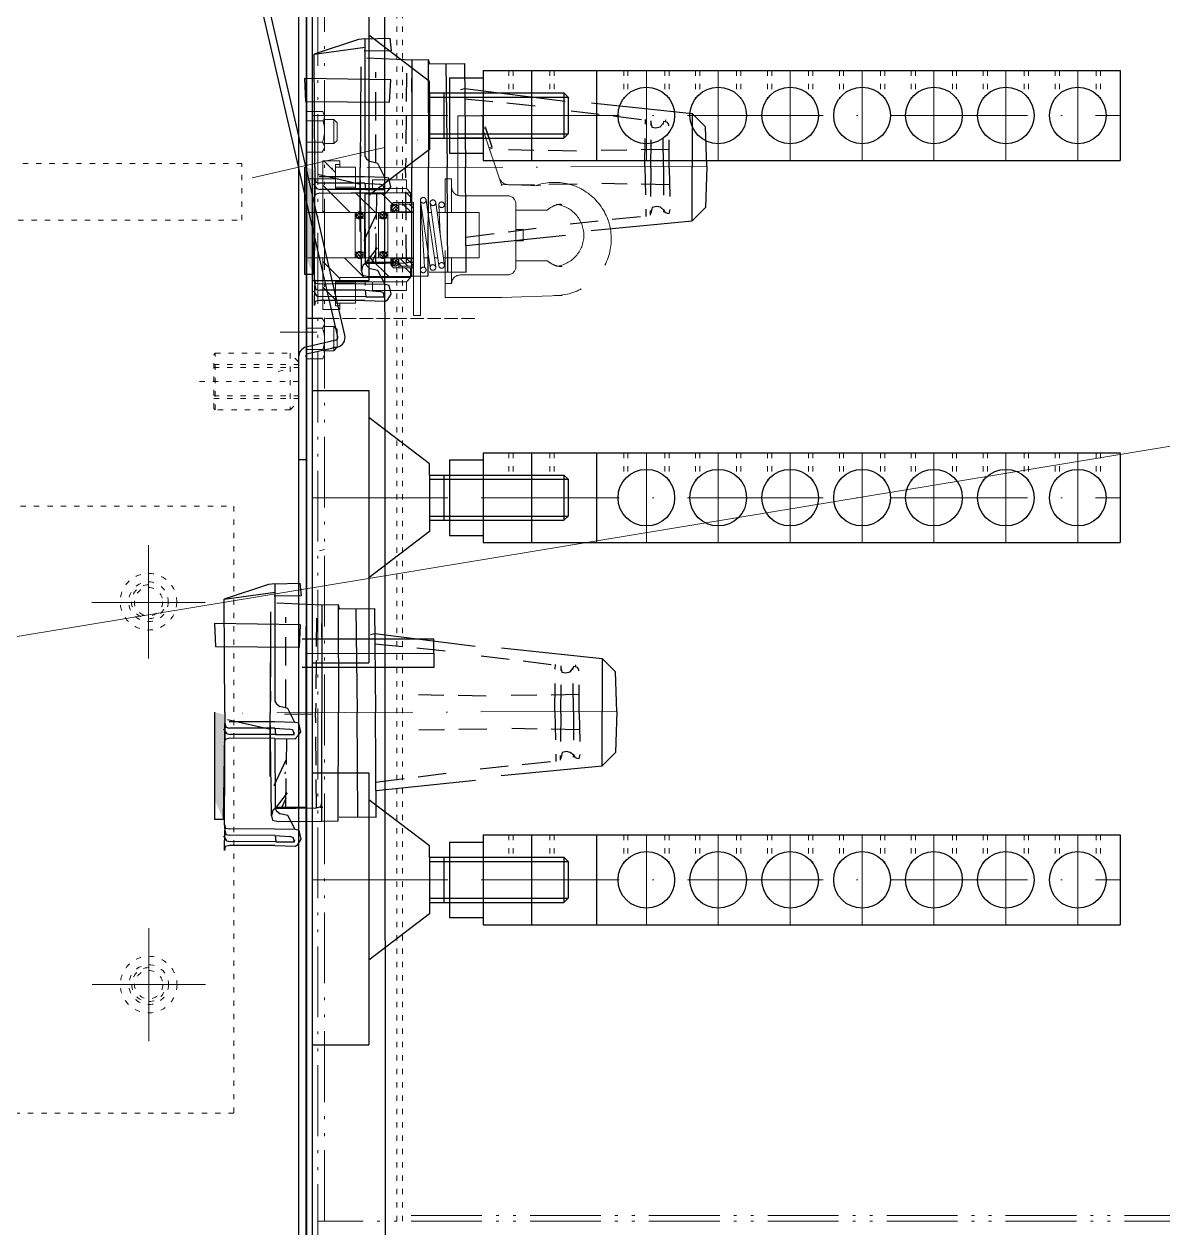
# Model space of a CAD drawing. Header units: millimetres. Extents: x 13152 to 35294, y -6229 to 14001.
# Drawn here: x 30515.6 to 30918, y 11516.2 to 11941.4 of the extents above; entities that cross this region are included whole.
import ezdxf

# ---------------------------------------------------------------- set-up
doc = ezdxf.new("R2010")
doc.units = ezdxf.units.MM
doc.header["$LTSCALE"] = 4
for name, pattern in [('5 双点画线', [10.5, 6.25, -1.25, 0.25, -1.25, 0.25, -1.25]), ('ACAD_ISO02W100', [15, 12, -3]), ('ACAD_ISO03W100', [1.18, 0.47, -0.71]), ('ACAD_ISO10W100', [18, 12, -3, 0, -3]), ('DASHED', [0.75, 0.5, -0.25])]:
    doc.linetypes.add(name, pattern=pattern)
for name, color, linetype in [('1', 12, 'Continuous'), ('10', 1, 'Continuous'), ('4虚线层', 6, 'DASHED'), ('器身绝缘0', 4, 'Continuous')]:
    doc.layers.add(name, color=color, linetype=linetype)
doc.layers.add('标注、文本', color=3, linetype='Continuous', lineweight=25)
doc.layers.add('铁心', color=3, linetype='Continuous', lineweight=0)
pattern_1 = [(135, (75926.2069, -165104.8281), (0.56126601, 0.56126601), []), (45, (75926.2069, -165104.8281), (1.68379802, 0.56126601), [1.984375, -1.190625])]

# ---------------------------------------------------------------- blocks, each defined once
blk = doc.blocks.new('5354650')
at = {"layer": '4虚线层', "ltscale": 5}
h = blk.add_hatch(color=256, dxfattribs=at)
h.dxf.hatch_style = 2
h.paths.add_polyline_path([(26822.77, -1880.58), (26822.82, -1911.91), (26826.27, -1912.71)])
h = blk.add_hatch(color=256, dxfattribs=at)
h.dxf.hatch_style = 2
h.paths.add_polyline_path([(26822.77, -1880.58), (26826.22, -1881.38), (26826.27, -1912.71)])
at = {"layer": '标注、文本'}
h = blk.add_hatch(color=256, dxfattribs=at)
h.dxf.hatch_style = 2
h.paths.add_polyline_path([(26822.82, -1911.91), (26826.27, -1912.71), (26825.69, -1918.4)])
at = {"layer": '4虚线层', "ltscale": 5}
for points in [[(26847.88, -1879.09), (26847.98, -1847.07)], [(26842.5, -1858.18), (26842.4, -1880.74)], [(26916.92, -1860.8), (26945.22, -1864.42)], [(26945.06, -1865.11), (26945.43, -1866.65), (26946.82, -1866.97), (26948.36, -1866.6), (26949.37, -1865.38)], [(26950.22, -1864.84), (26949.53, -1864.68), (26949.37, -1865.38)], [(26951.55, -1881.18), (26951.45, -1865.85), (26950.91, -1865), (26950.22, -1864.84)], [(26918.73, -1875.05), (26894.79, -1874.63)], [(26951.6, -1874.63), (26927.51, -1874.9)], [(26918.94, -1886.76), (26894.85, -1887.02)], [(26951.66, -1887.03), (26927.72, -1886.6)], [(26846.28, -1914.41), (26844.04, -1914.62), (26847.82, -1914.04), (26848.25, -1890.1)], [(26949.58, -1896.02), (26948.36, -1895.01), (26946.97, -1894.69), (26945.43, -1895.06), (26944.95, -1897.13)], [(26949.58, -1896.02), (26950.11, -1896.87), (26950.8, -1897.03)], [(26950.8, -1897.03), (26951.5, -1897.19), (26951.82, -1895.8)], [(26916.44, -1900.75), (26944.79, -1897.82)]]:
    blk.add_lwpolyline(points, dxfattribs=at)
for points in [[(26858.84, -1847.39), (26858.84, -1847.39), (26858.41, -1880.79), (26858.41, -1880.79)], [(26860.59, -1849.25), (26860.59, -1849.25), (26860.64, -1880.58), (26860.64, -1880.58)], [(26879.32, -1856.49), (26879.32, -1856.49), (26907.77, -1859.41), (26907.77, -1859.41)], [(26942.93, -1880.64), (26942.93, -1880.64), (26943.15, -1863.94), (26943.15, -1863.94)], [(26945.01, -1881.12), (26945.01, -1881.12), (26945.22, -1864.42), (26945.22, -1864.42)], [(26949.48, -1880.7), (26949.48, -1880.7), (26949.37, -1865.38), (26949.37, -1865.38)], [(26950.22, -1864.84), (26950.22, -1864.84), (26950.38, -1864.15), (26950.38, -1864.15)], [(26858.67, -1914.36), (26858.67, -1914.36), (26858.41, -1880.79), (26858.41, -1880.79)], [(26942.93, -1880.64), (26942.93, -1880.64), (26943.25, -1898.2), (26943.25, -1898.2)], [(26945.01, -1881.12), (26945.01, -1881.12), (26944.79, -1897.82), (26944.79, -1897.82)], [(26949.48, -1880.7), (26949.48, -1880.7), (26949.42, -1896.71), (26949.42, -1896.71)], [(26951.55, -1881.18), (26951.55, -1881.18), (26951.82, -1895.8), (26951.82, -1895.8)], [(26843.72, -1906.54), (26843.72, -1906.54), (26848.03, -1897.34), (26848.03, -1897.34)], [(26847.61, -1902.34), (26847.61, -1902.34), (26847.77, -1901.65), (26847.77, -1901.65)], [(26879.68, -1905.37), (26879.68, -1905.37), (26908.2, -1901.76), (26908.2, -1901.76)], [(26848.24, -1909.04), (26848.24, -1909.04), (26844.04, -1914.62), (26844.04, -1914.62)], [(26847.77, -1911.11), (26847.77, -1911.11), (26846.28, -1914.41), (26846.28, -1914.41)], [(26842.71, -1917.23), (26842.71, -1917.23), (26842.87, -1916.54), (26842.87, -1916.54)], [(26844.89, -1914.09), (26844.89, -1914.09), (26860.9, -1914.15), (26860.9, -1914.15)]]:
    blk.add_open_spline(points, degree=3, dxfattribs=at)
at = {"layer": '标注、文本', "color": 1, "linetype": 'ACAD_ISO10W100', "lineweight": 18}
blk.add_line((26964.8, -1880.59), (26822.77, -1880.88), dxfattribs=at)
at = {"layer": '标注、文本'}
for points in [[(26844.16, -1835.26), (26841.92, -1835.47), (26826.18, -1840.58)], [(26844.16, -1835.26), (26852.93, -1835.1), (26853.36, -1839.57), (26843.89, -1839.57)], [(26844.16, -1835.26), (26844.05, -1876.75), (26844.58, -1877.6), (26845.8, -1878.61)], [(26826.38, -1880.68), (26826.18, -1840.58), (26844.21, -1838.18)], [(26844.79, -1841.96), (26860.65, -1842.71), (26866.5, -1842.6), (26866.49, -1880.48)], [(26866.5, -1842.6), (26866.87, -1844.14), (26879.26, -1844.09), (26879.58, -1880.58)], [(26872.72, -1844.04), (26873.04, -1880.53)], [(26877.88, -1853.24), (26879.42, -1852.87), (26914.8, -1857.39)], [(26924.1, -1858.09), (26959.64, -1861.92), (26959.64, -1880.86)], [(26964.8, -1880.59), (26964.37, -1866.65), (26959.64, -1861.92)], [(26851.07, -1884.2), (26848.57, -1879.25), (26845.8, -1878.61)], [(26826.38, -1880.68), (26825.69, -1918.4), (26822.76, -1918.45), (26822.77, -1880.58)], [(26826.38, -1880.68), (26826.06, -1919.94), (26826.43, -1921.48), (26827.82, -1921.8)], [(26844.89, -1914.09), (26843.19, -1915.16), (26842.71, -1917.23), (26843.08, -1918.77), (26845.16, -1919.25), (26860.48, -1919.15), (26866.33, -1919.04), (26866.49, -1880.48)], [(26843.94, -1889.84), (26844.04, -1914.62), (26858.67, -1914.36), (26860.21, -1913.99), (26860.53, -1912.6), (26860.64, -1880.58)], [(26866.65, -1917.66), (26879.73, -1917.77), (26879.58, -1880.58)], [(26923.89, -1903.19), (26959.63, -1899.79), (26959.64, -1880.86)], [(26964.8, -1880.59), (26964.37, -1895.06), (26959.63, -1899.79)], [(26825.8, -1886.38), (26826.86, -1888.08), (26828.25, -1888.4)], [(26826.28, -1884.3), (26826.65, -1885.84), (26828.03, -1886.16)], [(26844.04, -1886.22), (26844.26, -1888.45)], [(26844.04, -1886.22), (26844.26, -1888.45)], [(26850.8, -1888.51), (26850.43, -1886.96), (26849.04, -1886.64)], [(26853.19, -1887.6), (26852.82, -1886.06), (26852.45, -1884.52), (26851.07, -1884.2)], [(26851.17, -1890.05), (26852.18, -1888.83), (26853.19, -1887.6)], [(26827.93, -1889.78), (26826.38, -1890.15), (26826.06, -1891.54)], [(26843.94, -1889.84), (26844.04, -1914.62), (26844.57, -1915.48), (26845.8, -1916.49)], [(26843.94, -1889.84), (26851.17, -1890.05)], [(26879.74, -1908.3), (26914.79, -1904.74)], [(26851.06, -1922.07), (26848.56, -1917.12), (26845.8, -1916.49)], [(26826.06, -1919.94), (26826.27, -1922.18), (26826.65, -1923.72), (26828.03, -1924.04)], [(26825.8, -1924.25), (26826.86, -1925.95), (26828.24, -1926.27)], [(26826.06, -1929.41), (26826.27, -1922.18)], [(26850.8, -1926.38), (26850.42, -1924.84), (26849.04, -1924.52)], [(26853.19, -1925.48), (26852.82, -1923.93), (26852.45, -1922.39), (26851.06, -1922.07)], [(26851.17, -1927.92), (26852.02, -1927.39), (26853.19, -1925.48)], [(26827.92, -1927.66), (26826.38, -1928.03), (26826.06, -1929.41)], [(26843.93, -1927.71), (26851.17, -1927.92)]]:
    blk.add_lwpolyline(points, dxfattribs=at)
blk.add_lwpolyline([(26823.04, -1857.33), (26852.82, -1857.65), (26853.2, -1849.73), (26822.72, -1849.25)], close=True, dxfattribs=at)
for points in [[(26842.61, -1845.1), (26842.61, -1845.1), (26842.4, -1880.74), (26842.4, -1880.74)], [(26860.65, -1842.71), (26860.65, -1842.71), (26860.64, -1880.58), (26860.64, -1880.58)], [(26827.29, -1883.08), (26827.29, -1883.08), (26842.5, -1886.59), (26842.5, -1886.59)], [(26842.29, -1903.29), (26842.29, -1903.29), (26842.4, -1880.74), (26842.4, -1880.74)], [(26842.71, -1917.23), (26842.71, -1917.23), (26842.4, -1880.74), (26842.4, -1880.74)], [(26860.48, -1919.15), (26860.48, -1919.15), (26860.64, -1880.58), (26860.64, -1880.58)], [(26873.19, -1917.71), (26873.19, -1917.71), (26873.04, -1880.53), (26873.04, -1880.53)], [(26843.83, -1883.98), (26843.83, -1883.98), (26827.82, -1883.93), (26827.82, -1883.93)], [(26844.04, -1886.22), (26844.04, -1886.22), (26828.03, -1886.16), (26828.03, -1886.16)], [(26851.07, -1884.2), (26851.07, -1884.2), (26843.83, -1883.98), (26843.83, -1883.98)], [(26844.04, -1886.22), (26844.04, -1886.22), (26849.04, -1886.64), (26849.04, -1886.64)], [(26850.8, -1888.51), (26850.8, -1888.51), (26850.96, -1887.81), (26850.96, -1887.81)], [(26843.94, -1889.84), (26843.94, -1889.84), (26827.93, -1889.78), (26827.93, -1889.78)], [(26844.26, -1888.45), (26844.26, -1888.45), (26828.25, -1888.4), (26828.25, -1888.4)], [(26844.26, -1888.45), (26844.26, -1888.45), (26850.8, -1888.51), (26850.8, -1888.51)], [(26843.83, -1921.86), (26843.83, -1921.86), (26827.82, -1921.8), (26827.82, -1921.8)], [(26851.06, -1922.07), (26851.06, -1922.07), (26843.83, -1921.86), (26843.83, -1921.86)], [(26844.04, -1924.09), (26844.04, -1924.09), (26828.03, -1924.04), (26828.03, -1924.04)], [(26844.04, -1924.09), (26844.04, -1924.09), (26844.25, -1926.33), (26844.25, -1926.33)], [(26844.04, -1924.09), (26844.04, -1924.09), (26849.04, -1924.52), (26849.04, -1924.52)], [(26850.8, -1926.38), (26850.8, -1926.38), (26850.96, -1925.69), (26850.96, -1925.69)], [(26843.93, -1927.71), (26843.93, -1927.71), (26827.92, -1927.66), (26827.92, -1927.66)], [(26844.25, -1926.33), (26844.25, -1926.33), (26828.24, -1926.27), (26828.24, -1926.27)], [(26844.25, -1926.33), (26844.25, -1926.33), (26850.8, -1926.38), (26850.8, -1926.38)]]:
    blk.add_open_spline(points, degree=3, dxfattribs=at)
blk = doc.blocks.new('m123')
at = {"layer": '标注、文本'}
for p, q in [((42662.81, 11135.56), (42662.81, 11039.45)), ((42662.81, 11135.56), (42682.81, 11135.56)), ((42682.81, 11135.56), (42682.81, 11039.45)), ((42704.31, 11109.75), (42682.81, 11126.05)), ((42711.31, 11111.09), (42723.31, 11111.09)), ((42711.31, 11111.09), (42711.31, 11084.41)), ((42723.31, 11113.63), (42723.31, 11081.88)), ((42723.31, 11113.63), (42948.31, 11113.63)), ((42740.31, 11113.63), (42740.31, 11081.88)), ((42763.31, 11113.63), (42763.31, 11081.88)), ((42948.31, 11113.63), (42948.31, 11081.88)), ((42704.31, 11105.75), (42704.31, 11109.75)), ((42704.31, 11105.75), (42751.81, 11105.75)), ((42704.31, 11105.75), (42704.31, 11089.75)), ((42704.31, 11104.25), (42753.31, 11104.25)), ((42709.31, 11105.75), (42709.31, 11089.75)), ((42751.81, 11105.75), (42751.81, 11089.75)), ((42751.81, 11105.75), (42753.31, 11104.25)), ((42753.31, 11104.25), (42753.31, 11091.25)), ((42704.31, 11091.25), (42753.31, 11091.25)), ((42704.31, 11089.75), (42751.81, 11089.75)), ((42704.31, 11089.75), (42704.31, 11085.75)), ((42751.81, 11089.75), (42753.31, 11091.25)), ((42704.31, 11085.75), (42682.81, 11069.45)), ((42711.31, 11084.41), (42723.31, 11084.41)), ((42723.31, 11081.88), (42948.31, 11081.88)), ((42662.81, 11039.45), (42682.81, 11039.45))]:
    blk.add_line(p, q, dxfattribs=at)
at = {"layer": '标注、文本', "color": 2, "linetype": 'ACAD_ISO03W100', "lineweight": 18}
for p, q in [((42732.31, 11113.63), (42732.31, 11105.75)), ((42733.81, 11113.63), (42733.81, 11105.75)), ((42746.81, 11113.63), (42746.81, 11105.75)), ((42748.31, 11113.63), (42748.31, 11105.75)), ((42772.91, 11113.63), (42772.91, 11103.75)), ((42774.41, 11113.63), (42774.41, 11105.35)), ((42787.41, 11113.63), (42787.41, 11105.35)), ((42788.91, 11113.63), (42788.91, 11103.75)), ((42798.31, 11113.63), (42798.31, 11103.75)), ((42799.81, 11113.63), (42799.81, 11105.35)), ((42812.81, 11113.63), (42812.81, 11105.35)), ((42814.31, 11113.63), (42814.31, 11103.75)), ((42823.71, 11113.63), (42823.71, 11103.75)), ((42825.21, 11113.63), (42825.21, 11105.35)), ((42838.21, 11113.63), (42838.21, 11105.35)), ((42839.71, 11113.63), (42839.71, 11103.75)), ((42849.11, 11113.63), (42849.11, 11103.75)), ((42850.61, 11113.63), (42850.61, 11105.35)), ((42863.61, 11113.63), (42863.61, 11105.35)), ((42865.11, 11113.63), (42865.11, 11103.75)), ((42874.51, 11113.63), (42874.51, 11103.75)), ((42876.01, 11113.63), (42876.01, 11105.35)), ((42889.01, 11113.63), (42889.01, 11105.35)), ((42890.51, 11113.63), (42890.51, 11103.75)), ((42899.91, 11113.63), (42899.91, 11103.75)), ((42901.41, 11113.63), (42901.41, 11105.35)), ((42914.41, 11113.63), (42914.41, 11105.35)), ((42915.91, 11113.63), (42915.91, 11103.75)), ((42925.31, 11113.63), (42925.31, 11103.75)), ((42926.81, 11113.63), (42926.81, 11105.35)), ((42939.81, 11113.63), (42939.81, 11105.35)), ((42941.31, 11113.63), (42941.31, 11103.75))]:
    blk.add_line(p, q, dxfattribs=at)
at = {"layer": '标注、文本', "color": 1, "linetype": 'ACAD_ISO10W100', "lineweight": 18}
for p, q in [((42780.91, 11113.63), (42780.91, 11081.88)), ((42806.31, 11113.63), (42806.31, 11081.88)), ((42831.71, 11113.63), (42831.71, 11081.88)), ((42857.11, 11113.63), (42857.11, 11081.88)), ((42882.51, 11113.63), (42882.51, 11081.88)), ((42907.91, 11113.63), (42907.91, 11081.88)), ((42933.31, 11113.63), (42933.31, 11081.88)), ((42662.81, 11097.75), (42753.31, 11097.75)), ((42723.31, 11097.75), (42948.31, 11097.75))]:
    blk.add_line(p, q, dxfattribs=at)
at = {"layer": '标注、文本'}
for centre in [(42780.91, 11097.75), (42806.31, 11097.75), (42831.71, 11097.75), (42857.11, 11097.75), (42882.51, 11097.75), (42907.91, 11097.75), (42933.31, 11097.75)]:
    blk.add_circle(centre, 10, dxfattribs=at)
blk = doc.blocks.new('jjsiieiekjnnm')
at = {"linetype": 'ACAD_ISO02W100', "lineweight": 13}
h = blk.add_hatch(dxfattribs=at)
h.set_pattern_fill('ANSI31', color=2, scale=2, angle=360, style=0)
h.set_pattern_definition([(45, (48120.354, -165383.168), (-4.490128, 4.490128), [])])
h.paths.add_polyline_path([(65904.39, -161943.76), (65925.39, -161943.76), (65925.39, -161942.26), (65930.89, -161942.26), (65930.89, -161933.76), (65929.39, -161933.76), (65929.39, -161932.76), (65935.39, -161932.76), (65935.39, -161950.76), (65934.83, -161950.76), (65923.12, -161950.76, 0.333333), (65921.62, -161950.76), (65914.82, -161950.76, 0.333333), (65913.32, -161950.76), (65912.49, -161950.76), (65911.39, -161950.76), (65911.39, -161948.26), (65910.39, -161947.26), (65904.39, -161947.26)])
h.paths.add_polyline_path([(65911.39, -161966.76), (65913.32, -161966.76, 0.333333), (65914.82, -161966.76), (65919.52, -161966.76), (65921.62, -161966.76, 0.333333), (65923.12, -161966.76), (65934.82, -161966.76), (65935.39, -161966.76), (65935.39, -161984.81), (65929.39, -161984.81), (65929.39, -161983.76), (65930.89, -161983.76), (65930.89, -161975.26), (65929.39, -161975.26), (65929.39, -161973.76), (65904.39, -161973.76), (65904.39, -161970.26), (65910.39, -161970.26), (65911.39, -161969.26)])
h = blk.add_hatch(dxfattribs=at)
h.set_pattern_fill('ANSI31', color=2, scale=2, angle=450, style=0)
h.set_pattern_definition([(45, (75926.207, -165104.828), (4.490128, -4.490128), [])])
h.paths.add_polyline_path([(65908.59, -161947.76), (65903.39, -161947.76), (65903.39, -161950.56), (65908.59, -161950.56), (65908.59, -161949.26)])
h = blk.add_hatch(dxfattribs=at)
h.set_pattern_fill('ANSI31', color=2, scale=1.5, angle=450, style=0)
h.set_pattern_definition([(45, (75926.207, -165104.828), (3.367596, -3.367596), [])])
h.paths.add_polyline_path([(65908.59, -161947.76), (65903.39, -161947.76), (65903.39, -161950.56), (65908.59, -161950.56), (65908.59, -161949.26)])
h = blk.add_hatch(dxfattribs=at)
h.set_pattern_fill('ANSI38', color=2, scale=0.25, angle=360, style=0)
h.set_pattern_definition(pattern_1)
h.paths.add_polyline_path([(65911.39, -161949.26, 1), (65908.59, -161949.26, 1)])
h = blk.add_hatch(dxfattribs=at)
h.set_pattern_fill('ANSI31', color=2, scale=0.5, angle=450, style=0)
h.set_pattern_definition([(45, (75926.2069, -165104.8281), (1.12253202, -1.12253202), [])])
h.paths.add_polyline_path([(65908.59, -161969.76), (65908.59, -161966.96), (65903.39, -161966.96), (65903.39, -161969.76)])
h = blk.add_hatch(dxfattribs=at)
h.set_pattern_fill('ANSI38', color=2, scale=0.25, angle=360, style=0)
h.set_pattern_definition(pattern_1)
h.paths.add_polyline_path([(65911.39, -161968.26, 1), (65908.59, -161968.26, 1)])
at = {"color": 2, "linetype": 'ACAD_ISO02W100', "lineweight": 13}
for p, q in [((65878.88, -161916.67), (65878.88, -161921.37)), ((65878.88, -161916.67), (65887.66, -161916.67)), ((65887.66, -161916.67), (65887.66, -161944.73)), ((65878.88, -161921.37), (65872.18, -161941.37)), ((65877.93, -161921.05), (65875.58, -161928.05)), ((65877.94, -161920.51), (65875.6, -161927.51)), ((65878.88, -161921.37), (65877.93, -161921.05)), ((65878.89, -161920.83), (65877.94, -161920.51)), ((65878.88, -161921.37), (65878.88, -161924.34)), ((65876.66, -161924.34), (65876.83, -161924.34)), ((65878.88, -161924.34), (65887.66, -161924.34)), ((65876.53, -161928.37), (65875.58, -161928.05)), ((65876.54, -161927.83), (65875.6, -161927.51)), ((65923.89, -161934.76), (65923.89, -161941.76)), ((65923.89, -161934.76), (65930.89, -161934.76)), ((65923.89, -161934.76), (65923.89, -161936.26)), ((65929.39, -161932.46), (65935.39, -161932.46)), ((65929.39, -161932.46), (65929.39, -161933.76)), ((65930.89, -161933.76), (65929.39, -161933.76)), ((65929.39, -161933.76), (65929.39, -161934.76)), ((65930.89, -161942.26), (65930.89, -161933.76)), ((65930.89, -161934.76), (65930.89, -161942.26)), ((65935.39, -161932.46), (65935.39, -161950.76)), ((65889.89, -161938.83), (65889.89, -161939.83)), ((65889.89, -161938.83), (65889.89, -161950.76)), ((65892.19, -161938.83), (65889.89, -161938.83)), ((65892.19, -161938.83), (65892.19, -161950.76)), ((65905.89, -161942.26), (65905.89, -161939.26)), ((65917.89, -161939.26), (65905.89, -161939.26)), ((65917.89, -161939.26), (65917.89, -161942.26)), ((65940.66, -161938.84), (65929.91, -161938.84)), ((65872.19, -161940.83), (65858.34, -161941.31)), ((65904.39, -161943.76), (65905.89, -161942.26)), ((65904.39, -161947.26), (65904.39, -161943.76)), ((65904.39, -161943.76), (65925.39, -161943.76)), ((65930.89, -161942.26), (65905.89, -161942.26)), ((65923.89, -161942.26), (65917.89, -161942.26)), ((65923.89, -161941.76), (65923.89, -161942.26)), ((65923.89, -161941.76), (65930.89, -161941.76)), ((65923.89, -161942.26), (65930.89, -161942.26)), ((65867.19, -161947.83), (65867.19, -161955.33)), ((65886.89, -161944.83), (65870.19, -161944.83)), ((65895.49, -161947.33), (65892.43, -161969.42)), ((65897.49, -161947.29), (65894.43, -161969.48)), ((65895.49, -161970.06), (65898.91, -161946.44)), ((65900.89, -161946.62), (65897.48, -161970.24)), ((65900.89, -161946.26), (65899.47, -161970.06)), ((65900.89, -161947.26), (65900.89, -161966.72)), ((65904.39, -161947.26), (65903.39, -161947.26)), ((65903.39, -161947.26), (65903.39, -161950.76)), ((65908.59, -161947.76), (65903.39, -161947.76)), ((65910.39, -161947.26), (65904.39, -161947.26)), ((65908.59, -161950.76), (65908.59, -161947.26)), ((65911.39, -161948.26), (65910.39, -161947.26)), ((65856.19, -161949.9), (65867.19, -161949.9)), ((65880.19, -161950.76), (65895.01, -161950.76)), ((65880.19, -161950.76), (65880.19, -161966.73)), ((65893.94, -161958.49), (65894.43, -161948.04)), ((65897.01, -161950.76), (65898.28, -161950.76)), ((65900.29, -161950.76), (65900.89, -161950.76)), ((65908.59, -161950.56), (65903.39, -161950.56)), ((65903.39, -161950.76), (65914.54, -161950.76)), ((65903.39, -161950.76), (65903.39, -161966.72)), ((65908.59, -161949.26), (65908.59, -161950.76)), ((65911.39, -161950.76), (65911.39, -161948.26)), ((65933.39, -161950.76), (65911.39, -161950.76)), ((65912.42, -161950.76), (65912.42, -161952.76)), ((65932.99, -161950.76), (65912.49, -161950.76)), ((65914.07, -161950.76), (65912.84, -161951.99)), ((65915.01, -161950.94), (65913.25, -161952.7)), ((65913.33, -161950.76), (65913.34, -161950.76)), ((65918.33, -161950.76), (65913.33, -161950.76)), ((65913.34, -161950.76), (65914.54, -161951.97)), ((65913.7, -161952.25), (65914.22, -161952.76)), ((65914.3, -161950.53), (65914.07, -161950.76)), ((65915.32, -161951.75), (65914.31, -161952.76)), ((65919.52, -161950.76), (65914.52, -161950.76)), ((65919.52, -161950.76), (65914.52, -161950.76)), ((65914.82, -161951.13), (65915.31, -161951.62)), ((65915.72, -161950.76), (65915.72, -161952.76)), ((65920.72, -161950.76), (65920.72, -161952.76)), ((65921.12, -161951.81), (65922.07, -161952.76)), ((65921.92, -161950.76), (65921.14, -161951.54)), ((65923.05, -161950.76), (65921.34, -161952.47)), ((65921.4, -161950.97), (65921.84, -161951.41)), ((65933.63, -161950.76), (65921.63, -161950.76)), ((65923.56, -161951.37), (65922.17, -161952.76)), ((65922.2, -161950.64), (65922.32, -161950.76)), ((65922.32, -161950.76), (65923.52, -161951.97)), ((65922.68, -161952.25), (65923.16, -161952.73)), ((65934.82, -161950.76), (65922.82, -161950.76)), ((65934.82, -161950.76), (65922.82, -161950.76)), ((65923.08, -161950.73), (65923.05, -161950.76)), ((65924.02, -161950.76), (65924.02, -161952.76)), ((65936.02, -161950.76), (65934.83, -161950.76)), ((65940.66, -161950.76), (65937.22, -161950.76)), ((65937.52, -161950.76), (65940.66, -161950.76)), ((65940.66, -161950.76), (65937.52, -161950.76)), ((65867.19, -161954.63), (65867.19, -161969.83)), ((65912.42, -161952.76), (65912.42, -161964.76)), ((65915.72, -161952.76), (65912.42, -161952.76)), ((65914.31, -161952.76), (65914.06, -161953.01)), ((65914.22, -161952.76), (65914.42, -161952.96)), ((65914.54, -161952.86), (65914.58, -161952.86)), ((65915.72, -161952.76), (65915.72, -161964.76)), ((65920.72, -161952.76), (65920.72, -161964.76)), ((65920.72, -161952.76), (65924.02, -161952.76)), ((65922.17, -161952.76), (65921.98, -161952.95)), ((65922.07, -161952.76), (65922.32, -161953.01)), ((65924.02, -161952.76), (65924.02, -161964.76)), ((65867.19, -161956.74), (65864.66, -161956.74)), ((65864.66, -161956.74), (65864.66, -161958.74)), ((65864.66, -161960.74), (65864.66, -161958.74)), ((65867.19, -161960.74), (65864.66, -161960.74)), ((65892.19, -161966.13), (65892.19, -161964.13)), ((65912.42, -161964.76), (65912.42, -161966.76)), ((65915.72, -161964.76), (65912.42, -161964.76)), ((65913.54, -161964.76), (65912.87, -161965.43)), ((65914.66, -161964.76), (65913.01, -161966.41)), ((65913.74, -161964.56), (65913.54, -161964.76)), ((65913.68, -161964.57), (65913.87, -161964.76)), ((65913.87, -161964.76), (65914.54, -161965.44)), ((65914.54, -161964.63), (65914.58, -161964.63)), ((65914.73, -161964.7), (65914.66, -161964.76)), ((65915.72, -161964.76), (65915.72, -161966.76)), ((65920.72, -161964.76), (65920.72, -161966.76)), ((65920.72, -161964.76), (65924.02, -161964.76)), ((65922.52, -161964.76), (65921.17, -161966.11)), ((65923.38, -161965.02), (65921.64, -161966.76)), ((65921.68, -161964.72), (65921.73, -161964.76)), ((65921.73, -161964.76), (65921.84, -161964.88)), ((65922.72, -161964.56), (65922.52, -161964.76)), ((65922.62, -161964.54), (65922.85, -161964.76)), ((65922.85, -161964.76), (65923.52, -161965.44)), ((65924.02, -161964.76), (65924.02, -161966.76)), ((65856.06, -161967.86), (65867.19, -161967.86)), ((65880.19, -161966.73), (65892.8, -161966.72)), ((65889.89, -161975.83), (65889.89, -161966.73)), ((65892.19, -161966.13), (65892.19, -161977.83)), ((65892.19, -161966.72), (65892.19, -161980.83)), ((65894.81, -161966.72), (65895.98, -161966.72)), ((65897.99, -161966.72), (65899.67, -161966.72)), ((65900.89, -161966.72), (65900.89, -161987.13)), ((65903.39, -161966.72), (65914.54, -161966.71)), ((65903.39, -161966.72), (65903.39, -161970.26)), ((65903.39, -161966.72), (65903.39, -161987.13)), ((65908.59, -161966.96), (65903.39, -161966.96)), ((65908.59, -161966.76), (65908.59, -161970.26)), ((65908.59, -161970.26), (65908.59, -161966.76)), ((65910.39, -161970.26), (65911.39, -161969.26)), ((65911.39, -161969.26), (65911.39, -161966.76)), ((65933.39, -161966.76), (65911.39, -161966.76)), ((65932.99, -161966.76), (65912.49, -161966.76)), ((65912.84, -161965.98), (65913.42, -161966.56)), ((65913.7, -161965.72), (65914.74, -161966.76)), ((65915.24, -161965.31), (65913.78, -161966.76)), ((65919.52, -161966.76), (65914.52, -161966.76)), ((65919.52, -161966.76), (65914.52, -161966.76)), ((65914.54, -161966.71), (65940.66, -161966.71)), ((65914.74, -161966.76), (65914.78, -161966.79)), ((65920.72, -161966.76), (65915.72, -161966.76)), ((65921.19, -161965.35), (65922.4, -161966.56)), ((65922.76, -161966.76), (65922.52, -161967)), ((65922.68, -161965.72), (65923.42, -161966.45)), ((65923.61, -161965.91), (65922.76, -161966.76)), ((65934.82, -161966.76), (65922.82, -161966.76)), ((65934.82, -161966.76), (65922.82, -161966.76)), ((65936.02, -161966.76), (65924.02, -161966.76)), ((65924.32, -161966.76), (65925.16, -161966.76)), ((65924.32, -161966.76), (65925.16, -161966.76)), ((65932.99, -161966.76), (65935.32, -161966.76)), ((65936.02, -161966.76), (65934.83, -161966.76)), ((65935.39, -161985.06), (65935.39, -161966.76)), ((65940.66, -161966.76), (65937.22, -161966.76)), ((65940.66, -161966.76), (65937.52, -161966.76)), ((65937.52, -161966.76), (65940.66, -161966.76)), ((65886.89, -161972.83), (65870.19, -161972.83)), ((65908.59, -161969.76), (65903.39, -161969.76)), ((65910.39, -161970.26), (65903.39, -161970.26)), ((65904.39, -161973.76), (65904.39, -161970.26)), ((65889.89, -161975.83), (65892.19, -161975.83)), ((65904.39, -161973.76), (65929.39, -161973.76)), ((65905.89, -161975.26), (65904.39, -161973.76)), ((65905.89, -161975.26), (65905.89, -161978.26)), ((65930.89, -161975.26), (65905.89, -161975.26)), ((65917.87, -161975.26), (65917.87, -161978.26)), ((65923.89, -161975.26), (65923.89, -161982.76)), ((65923.89, -161975.26), (65923.89, -161982.76)), ((65923.89, -161975.76), (65930.89, -161975.76)), ((65929.39, -161975.26), (65929.39, -161973.76)), ((65930.89, -161975.26), (65930.89, -161982.76)), ((65930.89, -161983.76), (65930.89, -161975.26)), ((65872.19, -161980.83), (65850.81, -161980.09)), ((65851.52, -161980.1), (65851.52, -161980.12)), ((65872.19, -161980.83), (65889.89, -161980.83)), ((65892.19, -161980.83), (65889.89, -161980.83)), ((65892.19, -161980.83), (65889.89, -161980.83)), ((65917.87, -161978.26), (65905.89, -161978.26)), ((65923.89, -161981.26), (65923.89, -161982.76)), ((65923.89, -161982.76), (65930.89, -161982.76)), ((65924, -161984.73), (65923.89, -161984.73)), ((65929.39, -161985.06), (65929.39, -161982.76)), ((65930.89, -161983.76), (65929.39, -161983.76)), ((65929.39, -161985.06), (65935.39, -161985.06)), ((65929.39, -161985.06), (65935.39, -161985.06)), ((65929.39, -161985.06), (65935.39, -161985.06)), ((65900.89, -161987.13), (65903.39, -161987.13))]:
    blk.add_line(p, q, dxfattribs=at)
for centre, radius in [((65893.43, -161948.04), 1), ((65896.49, -161947.31), 1), ((65899.91, -161946.44), 1), ((65909.99, -161949.26), 1.4), ((65914.07, -161951.76), 1.25), ((65922.37, -161951.76), 1.25), ((65914.07, -161965.76), 1.25), ((65922.37, -161965.76), 1.25), ((65893.43, -161969.45), 1), ((65896.49, -161970.18), 1), ((65909.99, -161968.26), 1.4), ((65899.91, -161971.05), 1)]:
    blk.add_circle(centre, radius, dxfattribs=at)
for centre, radius, start, end in [((65870.01, -161937.91), 3, 271.9787, 341.4792), ((65853.5, -161960.1), 20, 70.0085, 270.0629), ((65850.64, -161944.92), 3, 276.3639, 276.3639), ((65886.89, -161941.83), 3, 270, 0), ((65854.19, -161958.83), 11, 96.3639, 180), ((65851.52, -161952.87), 5, 66.1093, 96.3639), ((65870.19, -161947.83), 3, 90, 180), ((65848.69, -161959.27), 12, 51.3178, 66.1093), ((65854.19, -161958.83), 11, 180.1388, 263.6361), ((65848.69, -161958.39), 12, 293.8907, 307.9118), ((65850.64, -161972.75), 3, 83.6361, 83.6361), ((65851.52, -161964.79), 5, 263.6361, 293.8907), ((65870.19, -161969.83), 3, 180, 270), ((65886.89, -161975.83), 3, 0, 90)]:
    blk.add_arc(centre, radius, start, end, dxfattribs=at)
at = {"layer": '1', "color": 2, "linetype": 'ACAD_ISO02W100', "lineweight": 13, "ltscale": 0.1}
blk.add_line((65881.66, -161988.23), (65940.66, -161988.23), dxfattribs=at)
at = {"layer": '10', "color": 2, "linetype": 'ACAD_ISO02W100', "lineweight": 13}
for p, q in [((65878.55, -161916.4), (65878.55, -161916.4)), ((65931.52, -161917.86), (65930.32, -161919.14)), ((65931.52, -161917.86), (65934.85, -161917.86)), ((65931.52, -161926.44), (65931.52, -161917.86)), ((65935.36, -161915.08), (65934.85, -161916.7)), ((65934.85, -161928.05), (65934.85, -161916.7)), ((65934.94, -161917.38), (65934.85, -161916.86)), ((65935.07, -161917.9), (65934.94, -161917.38)), ((65935.3, -161918.39), (65935.07, -161917.9)), ((65935.36, -161915.08), (65941.32, -161915.08)), ((65930.32, -161925.38), (65930.32, -161919.14)), ((65935.34, -161918.38), (65941.32, -161918.38)), ((65931.48, -161926.44), (65930.32, -161925.38)), ((65934.85, -161926.44), (65931.48, -161926.44)), ((65935.14, -161926.52), (65934.91, -161927.23)), ((65935.51, -161925.89), (65935.14, -161926.52)), ((65935.51, -161925.88), (65941.32, -161925.88)), ((65935.6, -161929.39), (65934.85, -161928.05)), ((65941.32, -161929.39), (65935.6, -161929.39)), ((65895.01, -161950.76), (65892.19, -161950.76)), ((65898.28, -161950.76), (65897.01, -161950.76)), ((65900.89, -161950.76), (65900.29, -161950.76)), ((65940.66, -161950.76), (65903.39, -161950.76)), ((65940.66, -161950.76), (65939.69, -161950.76)), ((65892.19, -161966.15), (65892.19, -161964.13)), ((65920.39, -161975.26), (65920.39, -161976.53)), ((65935.6, -161988.1), (65934.85, -161989.44)), ((65934.85, -161989.44), (65934.85, -162000.79)), ((65935.14, -161990.97), (65934.91, -161990.26)), ((65941.32, -161988.1), (65935.6, -161988.1)), ((65931.48, -161991.05), (65930.32, -161992.11)), ((65930.32, -161992.11), (65930.32, -161998.35)), ((65934.85, -161991.05), (65931.48, -161991.05)), ((65931.52, -161991.05), (65931.52, -161999.63)), ((65935.51, -161991.6), (65935.14, -161990.97)), ((65935.51, -161991.61), (65941.32, -161991.61)), ((65931.52, -161999.63), (65930.32, -161998.35)), ((65931.52, -161999.63), (65934.85, -161999.63)), ((65934.94, -162000.11), (65934.85, -162000.63)), ((65935.36, -162002.41), (65934.85, -162000.79)), ((65935.07, -161999.59), (65934.94, -162000.11)), ((65935.3, -161999.1), (65935.07, -161999.59)), ((65935.34, -161999.11), (65941.32, -161999.11)), ((65935.36, -162002.41), (65941.32, -162002.41))]:
    blk.add_line(p, q, dxfattribs=at)
for centre, start, end in [((65945.93, -161921.89), 161.674, 173.2517), ((65945.93, -161921.89), 186.7483, 200.9516), ((65945.93, -161995.6), 159.0484, 173.2517), ((65945.93, -161995.6), 186.7483, 198.326)]:
    blk.add_arc(centre, 11.16, start, end, dxfattribs=at)
at = {"layer": '器身绝缘0', "color": 2, "linetype": 'ACAD_ISO02W100', "lineweight": 13}
blk.add_line((65930.43, -161998.3), (65931.86, -161998.3), dxfattribs=at)
at = {"layer": '标注、文本', "color": 2, "linetype": 'ACAD_ISO02W100', "lineweight": 13}
blk.add_line((65941.32, -161915.08), (65941.32, -162002.41), dxfattribs=at)

msp = doc.modelspace()

# ---------------------------------------------------------------- linework, layer by layer
at = {"layer": '标注、文本', "color": 6, "linetype": '5 双点画线', "lineweight": 13}
for p, q in [((30621.79, 11518.62), (30621.79, 12309.61)), ((30617.37, 12118.61), (30617.37, 11487.11)), ((30619.37, 12119.61), (30619.37, 11487.11)), ((31139.37, 11520.62), (30649.37, 11520.62)), ((31139.37, 11518.62), (30619.37, 11518.62))]:
    msp.add_line(p, q, dxfattribs=at)
at = {"layer": '标注、文本'}
for p, q in [((30642.71, 12302.14), (30643.29, 11355.61)), ((30612.62, 12299.48), (30612.62, 11495.11)), ((30615.37, 12152.12), (30615.12, 11498.46)), ((30617.37, 12114.27), (30617.37, 11355.61)), ((30615.37, 12113.34), (30615.37, 11354.61)), ((30626.51, 11830.92), (30598.85, 11950.76)), ((30628.95, 11831.48), (30601.28, 11951.33)), ((30615.37, 11854.11), (30615.37, 11809.11)), ((30625.77, 11829.72), (30615.33, 11827.31)), ((30626.33, 11827.28), (30615.89, 11824.87)), ((30612.55, 11787.61), (30615.12, 11787.61)), ((30660.37, 11724.11), (30613.87, 11724.11)), ((30660.37, 11719.11), (30660.37, 11724.11)), ((30660.37, 11719.11), (30660.37, 11714.11)), ((30660.37, 11714.11), (30613.87, 11714.11))]:
    msp.add_line(p, q, dxfattribs=at)
at = {"layer": '标注、文本', "color": 2, "linetype": 'ACAD_ISO03W100', "lineweight": 18}
for p, q in [((30647.37, 11518.62), (30647.37, 12302.14)), ((30649.37, 11518.62), (30649.37, 12302.14)), ((30592.62, 11892.13), (30102.87, 11892.13)), ((30592.62, 11872.13), (30592.62, 11892.13)), ((30102.87, 11872.13), (30592.62, 11872.13)), ((30582.62, 11824.61), (30583.12, 11825.11)), ((30583.12, 11825.11), (30609.62, 11825.11)), ((30583.12, 11805.11), (30583.12, 11825.11)), ((30612.62, 11822.11), (30609.62, 11825.11)), ((30609.62, 11825.11), (30609.62, 11805.11)), ((30582.62, 11805.61), (30582.62, 11824.61)), ((30582.62, 11821.11), (30612.62, 11821.11)), ((30612.62, 11822.11), (30612.62, 11808.11)), ((30582.62, 11820.11), (30612.62, 11820.11)), ((30605.37, 11818.72), (30607.81, 11819.28)), ((30577.62, 11815.11), (30612.62, 11815.11)), ((30582.62, 11810.11), (30612.62, 11810.11)), ((30582.62, 11809.11), (30612.62, 11809.11)), ((30609.62, 11805.11), (30612.62, 11808.11)), ((30583.12, 11805.11), (30582.62, 11805.61)), ((30609.62, 11805.11), (30583.12, 11805.11)), ((30619.99, 11755.39), (30622.43, 11755.95)), ((30619.37, 11518.62), (30619.37, 11490.62))]:
    msp.add_line(p, q, dxfattribs=at)
at = {"layer": '标注、文本', "color": 1, "linetype": 'ACAD_ISO10W100', "lineweight": 18}
for p, q in [((30596.2, 11887.03), (30660.26, 11901.82)), ((30606.14, 11832.61), (30619.09, 11832.61)), ((30559.59, 11717.36), (30559.59, 11757.36)), ((30539.59, 11737.11), (30579.59, 11737.11)), ((30615.37, 11719.11), (30660.37, 11719.11)), ((30607.58, 11697.61), (30617.65, 11697.61)), ((30559.67, 11582.11), (30559.67, 11622.11)), ((30539.67, 11602.11), (30579.67, 11602.11))]:
    msp.add_line(p, q, dxfattribs=at)
at = {"layer": '标注、文本', "color": 2, "linetype": 'ACAD_ISO03W100', "lineweight": 18}
msp.add_lwpolyline([(30132.1, 11771.16), (30589.7, 11771.16), (30589.7, 11556.75), (30132.1, 11556.75)], close=True, dxfattribs=at)
for centre, radius in [((30559.59, 11737.36), 10), ((30559.59, 11737.36), 7), ((30559.59, 11737.36), 5), ((30559.67, 11602.11), 10), ((30559.67, 11602.11), 7), ((30559.67, 11602.11), 5)]:
    msp.add_circle(centre, radius, dxfattribs=at)
at = {"layer": '标注、文本'}
for centre, radius, start, end in [((30625.54, 11830.69), 1, 283, 13), ((30625.54, 11830.69), 3.5, 283, 13), ((30616.12, 11823.9), 3.5, 103, 180), ((30616.12, 11823.9), 1, 103, 180)]:
    msp.add_arc(centre, radius, start, end, dxfattribs=at)
at = {"layer": '标注、文本', "color": 2, "linetype": 'ACAD_ISO03W100', "lineweight": 18}
for centre in [(30559.59, 11737.36), (30559.67, 11602.11)]:
    msp.add_arc(centre, 6, 90, 0, dxfattribs=at)
at = {"layer": '铁心', "lineweight": 13}
msp.add_lwpolyline([(30325.4, 11694.07), (31360.89, 11864.97), (31360.89, 11864.97)], dxfattribs=at)

# ---------------------------------------------------------------- block references
at = {"layer": '标注、文本'}
for p in [(-12045.44, 811.36), (-12045.44, 676.36), (-12045.44, 541.36)]:
    msp.add_blockref('m123', p, dxfattribs=at)
at = {"layer": '标注、文本', "rotation": 0.1292984336662361}
for p in [(3787.84, 13710.85), (3756.04, 13518.35)]:
    msp.add_blockref('5354650', p, dxfattribs=at)
at = {"layer": '标注、文本', "xscale": -1}
msp.add_blockref('jjsiieiekjnnm', (96556.57, 173825.59), dxfattribs=at)

doc.saveas('drawing.dxf')
